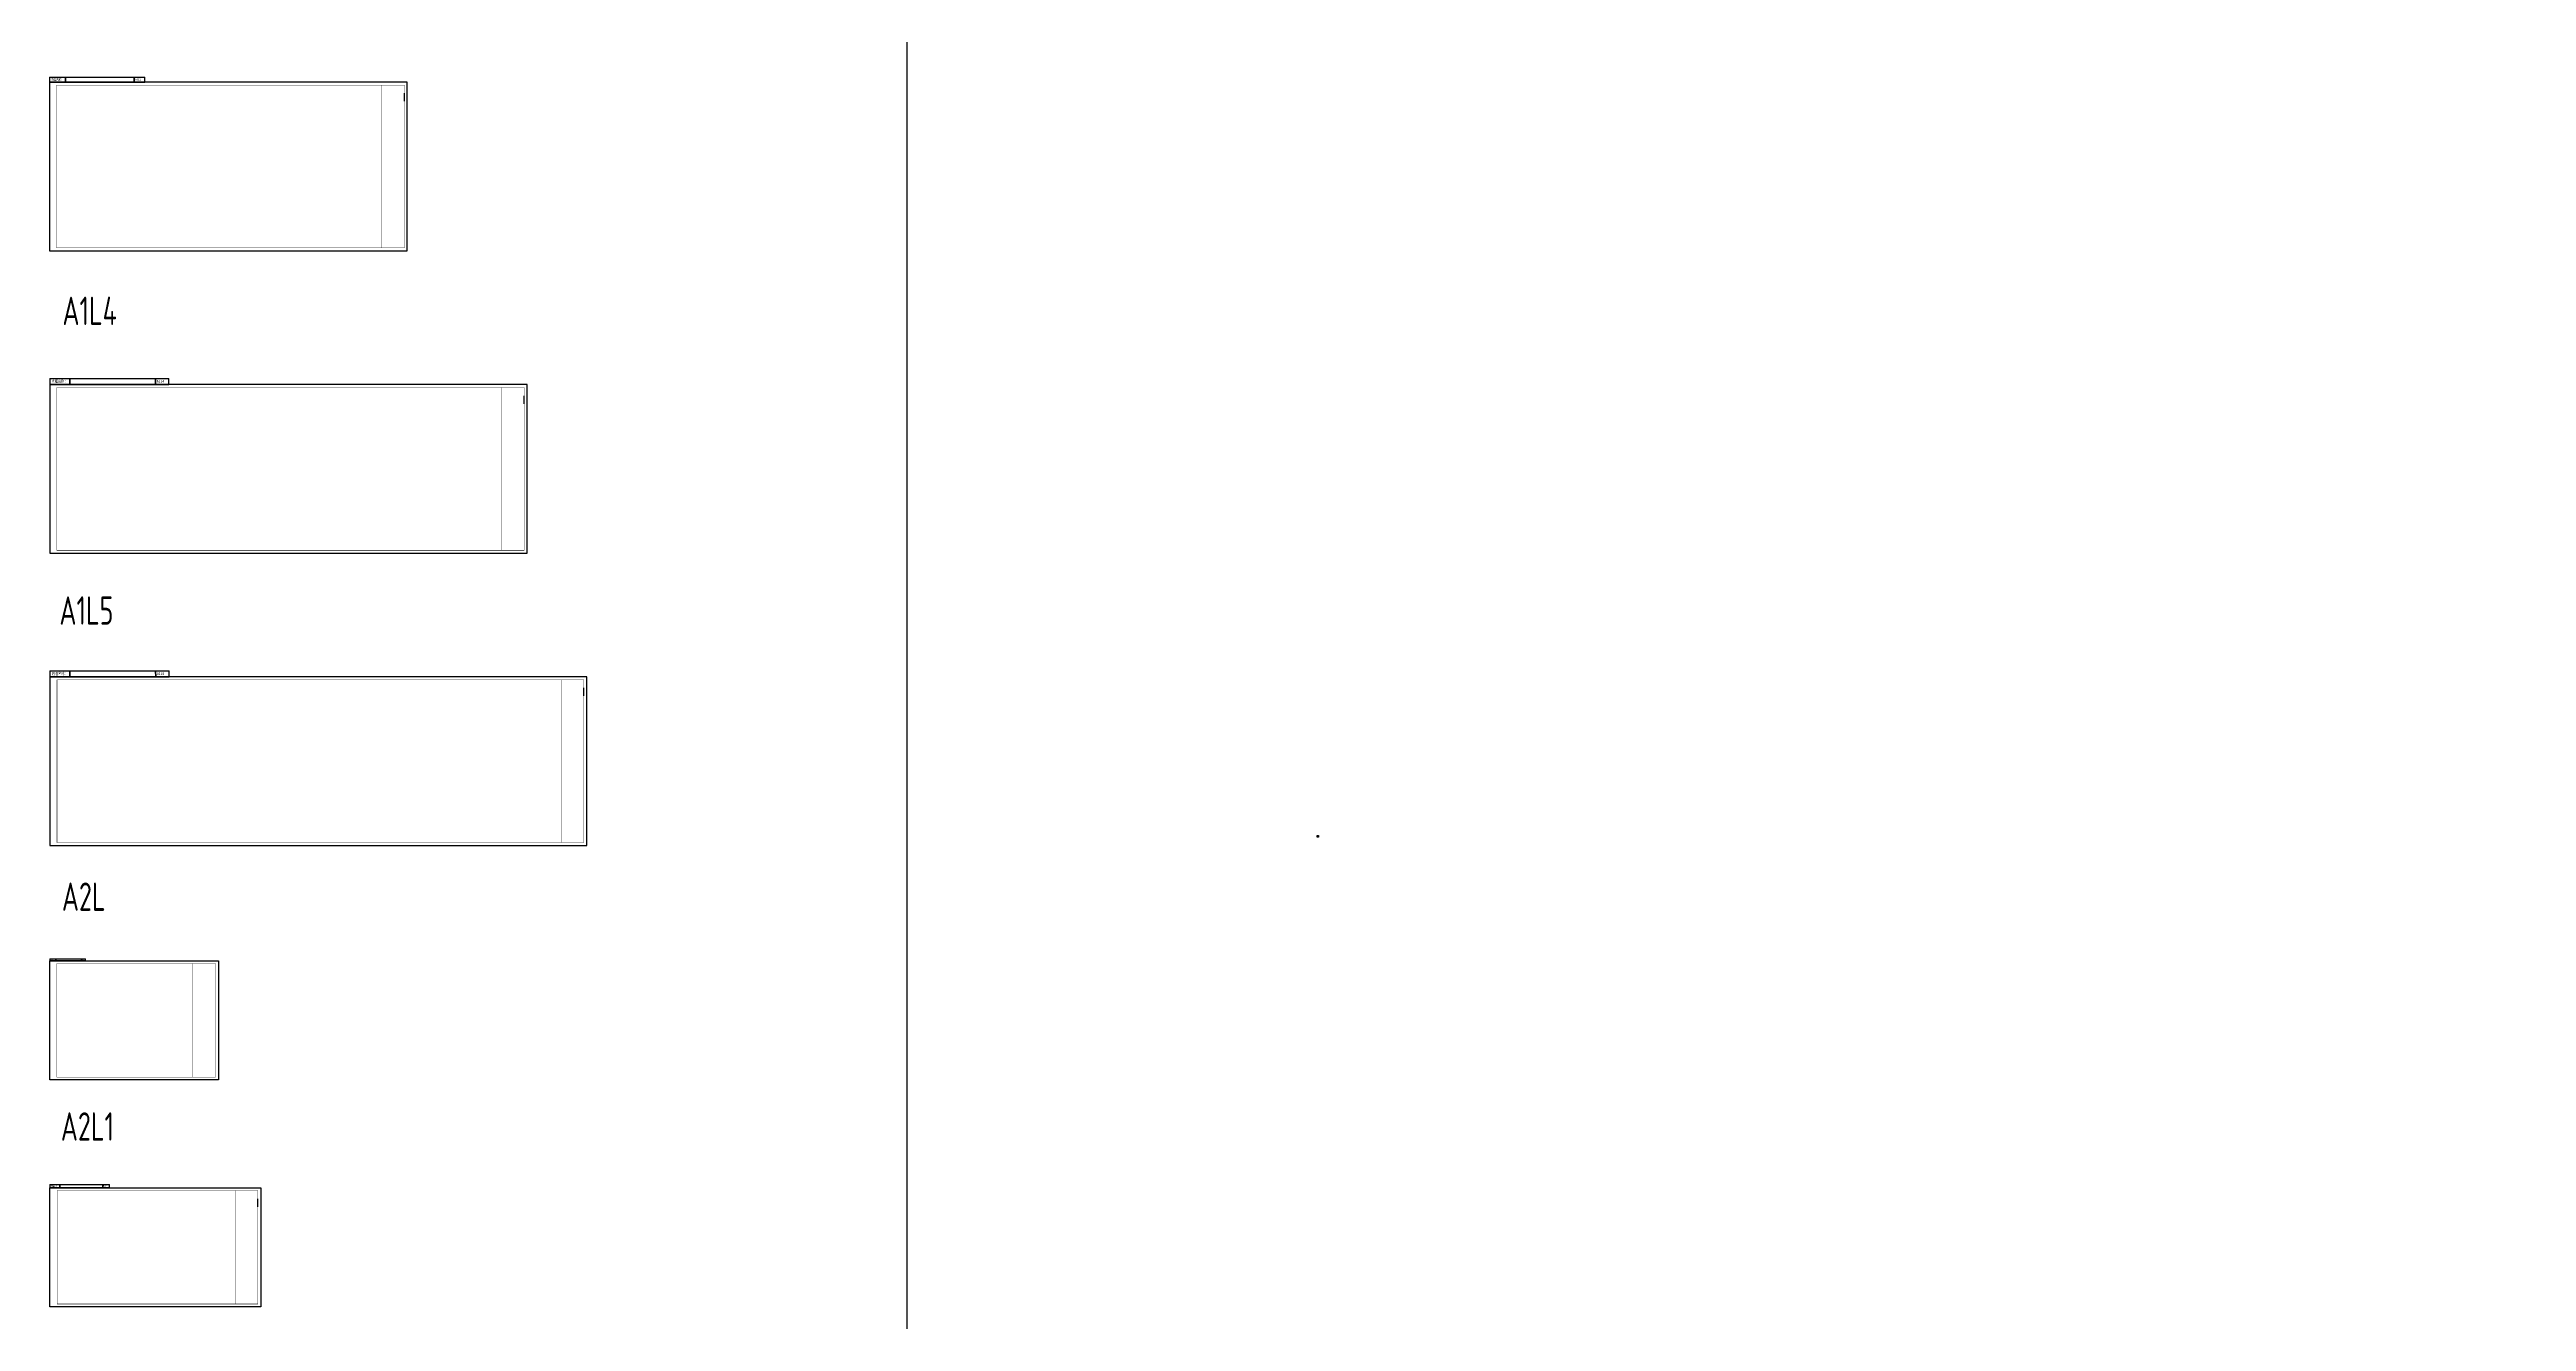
# Model space of a CAD drawing. Extents: x 175043 to 520012312, y -19343 to 3500891844.
# Drawn here: x 517332159 to 518205178, y 3499564127 to 3500012577 of the extents above; entities that cross this region are included whole.
import ezdxf

# ---------------------------------------------------------------- set-up
doc = ezdxf.new("R2010")
doc.units = 0
doc.header["$LTSCALE"] = 1000
doc.header["$MEASUREMENT"] = 0
doc.layers.get('0').update_dxf_attribs({"linetype": 'CONTINUOUS'})
doc.layers.add('C-XREF-SLCT', color=7, linetype='CONTINUOUS', plot=False)
doc.layers.add('内框', color=8, linetype='CONTINUOUS', plot=False)
doc.styles.add('Acs', font='Tssdeng.shx', dxfattribs={"width": 0.7, "bigfont": 'Tssdchn.shx'})
doc.styles.add('TH-STYLE1', font='Tssdeng.shx', dxfattribs={"width": 0.7, "bigfont": 'Tssdchn.shx'})
doc.styles.add('黑体', font='simhei.ttf')

# ---------------------------------------------------------------- blocks, each defined once
blk = doc.blocks.new('AcsAcadShareArea')
blk.add_lwpolyline([(0, 0), (118900, 0), (118900, 85000), (0, 85000)], close=True)
at = {"style": 'Acs', "width": 0.8}
blk.add_attdef('唯一编号', (7537, 861), '', height=1000, dxfattribs=at)
blk = doc.blocks.new('THAPE_A1L2_inner')
blk.add_line((1251, 527), (1251, 555))
at = {"layer": '内框'}
for p, q in [((0, 611.6), (0, 594)), ((0, 611.6), (336, 611.6)), ((56, 594), (56, 611.6)), ((56, 611.6), (56, 594)), ((298.1, 594), (298.1, 611.6)), ((298.1, 611.6), (298.1, 594)), ((336, 594), (336, 611.6)), ((0, 594), (56, 594)), ((32, 594), (0, 594)), ((96, 594), (32, 594)), ((56, 594), (298.1, 594)), ((224, 594), (96, 594)), ((336, 594), (224, 594)), ((298.1, 594), (336, 594))]:
    blk.add_line(p, q, dxfattribs=at)
blk.add_lwpolyline([(0, 0), (1261, 0), (1261, 594), (0, 594)], close=True, dxfattribs=at)
at = {"layer": '内框', "const_width": 1.4}
blk.add_lwpolyline([(25, 584), (25, 10), (1251, 10), (1251, 584)], close=True, dxfattribs=at)
at = {"layer": '内框', "const_width": 0.5}
blk.add_lwpolyline([(1171, 584), (1171, 10)], dxfattribs=at)
at = {"layer": '内框', "style": '黑体', "width": 0.8}
for s, p in [('内框名称：', (5.1, 599.3)), ('A1L2', (301.6, 599.3))]:
    blk.add_text(s, height=8, dxfattribs=at).set_placement(p)
blk.add_attdef('内框名称', (58.9, 599.3), '', height=8, dxfattribs=at)
blk = doc.blocks.new('THAPE_A1L4_inner')
blk.add_line((1672, 527), (1672, 555))
at = {"layer": '内框'}
for p, q in [((0, 616), (0, 594)), ((0, 616), (420, 616)), ((70, 594), (70, 616)), ((70, 616), (70, 594)), ((372.7, 594), (372.6, 616)), ((372.6, 616), (372.7, 594)), ((420, 594), (420, 616)), ((0, 594), (70, 594)), ((40, 594), (0, 594)), ((120, 594), (40, 594)), ((70, 594), (372.7, 594)), ((280, 594), (120, 594)), ((420, 594), (280, 594)), ((372.7, 594), (420, 594))]:
    blk.add_line(p, q, dxfattribs=at)
blk.add_lwpolyline([(0, 0), (1682, 0), (1682, 594), (0, 594)], close=True, dxfattribs=at)
at = {"layer": '内框', "const_width": 1.4}
blk.add_lwpolyline([(25, 584), (25, 10), (1672, 10), (1672, 584)], close=True, dxfattribs=at)
at = {"layer": '内框', "const_width": 0.5}
blk.add_lwpolyline([(1592, 584), (1592, 10)], dxfattribs=at)
at = {"layer": '内框', "style": '黑体', "width": 0.8}
for s, p in [('内框名称：', (6.3, 600.6)), ('A1L4', (377, 600.6))]:
    blk.add_text(s, height=10, dxfattribs=at).set_placement(p)
blk.add_attdef('内框名称', (73.6, 600.6), '', height=10, dxfattribs=at)
blk = doc.blocks.new('THAPE_A1L5_inner')
blk.add_line((1882, 527), (1882, 555))
at = {"layer": '内框'}
for p, q in [((0, 616), (0, 594)), ((0, 616), (420, 616)), ((70, 594), (70, 616)), ((70, 616), (70, 594)), ((372.7, 594), (372.6, 616)), ((372.6, 616), (372.7, 594)), ((420, 594), (420, 616)), ((0, 594), (70, 594)), ((40, 594), (0, 594)), ((120, 594), (40, 594)), ((70, 594), (372.7, 594)), ((280, 594), (120, 594)), ((420, 594), (280, 594)), ((372.7, 594), (420, 594))]:
    blk.add_line(p, q, dxfattribs=at)
blk.add_lwpolyline([(0, 0), (1892, 0), (1892, 594), (0, 594)], close=True, dxfattribs=at)
at = {"layer": '内框', "const_width": 1.4}
blk.add_lwpolyline([(25, 584), (25, 10), (1882, 10), (1882, 584)], close=True, dxfattribs=at)
at = {"layer": '内框', "const_width": 0.5}
blk.add_lwpolyline([(1802, 584), (1802, 10)], dxfattribs=at)
at = {"layer": '内框', "style": '黑体', "width": 0.8}
for s, p in [('内框名称：', (6.3, 600.6)), ('A1L5', (377, 600.6))]:
    blk.add_text(s, height=10, dxfattribs=at).set_placement(p)
blk.add_attdef('内框名称', (73.6, 600.6), '', height=10, dxfattribs=at)
blk = doc.blocks.new('THAPE_A2L_inner')
at = {"layer": '内框'}
for p, q in [((0, 426.6), (0, 420)), ((0, 426.6), (126, 426.6)), ((0, 420), (21, 420)), ((12, 420), (0, 420)), ((36, 420), (12, 420)), ((21, 420), (21, 426.6)), ((21, 426.6), (21, 420)), ((21, 420), (111.8, 420)), ((84, 420), (36, 420)), ((126, 420), (84, 420)), ((111.8, 420), (111.8, 426.6)), ((111.8, 426.6), (111.8, 420)), ((111.8, 420), (126, 420)), ((126, 420), (126, 426.6))]:
    blk.add_line(p, q, dxfattribs=at)
blk.add_lwpolyline([(0, 0), (0, 420), (594, 420), (594, 0)], close=True, dxfattribs=at)
at = {"layer": '内框', "const_width": 1.4}
blk.add_lwpolyline([(25, 410), (25, 10), (584, 10), (584, 410)], close=True, dxfattribs=at)
at = {"layer": '内框', "const_width": 0.5}
blk.add_lwpolyline([(504, 410), (504, 10)], dxfattribs=at)
at = {"layer": '内框', "style": '黑体', "width": 0.8}
for s, p in [('内框名称：', (1.9, 422)), ('A2L', (113.1, 422))]:
    blk.add_text(s, height=3, dxfattribs=at).set_placement(p)
blk.add_attdef('内框名称', (22.1, 422), '', height=3, dxfattribs=at)
blk = doc.blocks.new('THAPE_A2L1_inner')
blk.add_line((733, 353), (733, 381))
at = {"layer": '内框'}
for p, q in [((0, 431), (0, 420)), ((0, 431), (210, 431)), ((0, 420), (35, 420)), ((20, 420), (0, 420)), ((60, 420), (20, 420)), ((35, 420), (35, 431)), ((35, 431), (35, 420)), ((35, 420), (186.3, 420)), ((140, 420), (60, 420)), ((210, 420), (140, 420)), ((186.3, 420), (186.3, 431)), ((186.3, 431), (186.3, 420)), ((186.3, 420), (210, 420)), ((210, 420), (210, 431))]:
    blk.add_line(p, q, dxfattribs=at)
blk.add_lwpolyline([(0, 0), (0, 420), (743, 420), (743, 0)], close=True, dxfattribs=at)
at = {"layer": '内框', "const_width": 1.4}
blk.add_lwpolyline([(25, 410), (25, 10), (733, 10), (733, 410)], close=True, dxfattribs=at)
at = {"layer": '内框', "const_width": 0.5}
blk.add_lwpolyline([(653, 410), (653, 10)], dxfattribs=at)
at = {"layer": '内框', "style": '黑体', "width": 0.8}
for s, p in [('内框名称：', (3.2, 423.3)), ('A2L1', (188.5, 423.3))]:
    blk.add_text(s, height=5, dxfattribs=at).set_placement(p)
blk.add_attdef('内框名称', (36.8, 423.3), '', height=5, dxfattribs=at)

msp = doc.modelspace()

# ---------------------------------------------------------------- linework, layer by layer
at = {"layer": ''}
msp.add_lwpolyline([(517778897.4241, 3499734924.0364), (517778897.4237, 3499735424.0364), (517779397.4237, 3499735424.0368), (517779397.4241, 3499734924.0368)], close=True, dxfattribs=at)
msp.add_lwpolyline([(517778897.4241, 3499734924.0364), (517778897.4237, 3499735424.0364), (517779397.4237, 3499735424.0368), (517779397.4241, 3499734924.0368)], close=True, dxfattribs=at)

# ---------------------------------------------------------------- block references
at = {"layer": 'C-XREF-SLCT', "xscale": 20, "yscale": 20, "zscale": 20}
msp.add_blockref('AcsAcadShareArea', (517634312.513, 3499191844.5134), dxfattribs=at)
at = {"layer": '内框', "xscale": 100, "yscale": 100, "zscale": 100}
for name, p in [('THAPE_A1L2_inner', (517332159.3111, 3499941642.6821)), ('THAPE_A1L4_inner', (517332255.7363, 3499835017.0559)), ('THAPE_A1L5_inner', (517332299.7783, 3499731976.5352)), ('THAPE_A2L_inner', (517332261.8559, 3499649292.2593)), ('THAPE_A2L1_inner', (517332309.0683, 3499569288.2718))]:
    msp.add_blockref(name, p, dxfattribs=at)

# ---------------------------------------------------------------- texts
at = {"layer": '内框', "char_height": 10000, "width": 30007.30992, "attachment_point": 1, "style": 'TH-STYLE1'}
for s, insert in [('A1L4', (517336716.1563, 3499925440.9694)), ('A1L5', (517335648.1746, 3499819784.0544)), ('A2L', (517336526.4918, 3499718901.5044)), ('A2L1', (517336156.6449, 3499637873.7074))]:
    msp.add_mtext(s, dxfattribs=dict(at, insert=insert))

doc.saveas('drawing.dxf')
